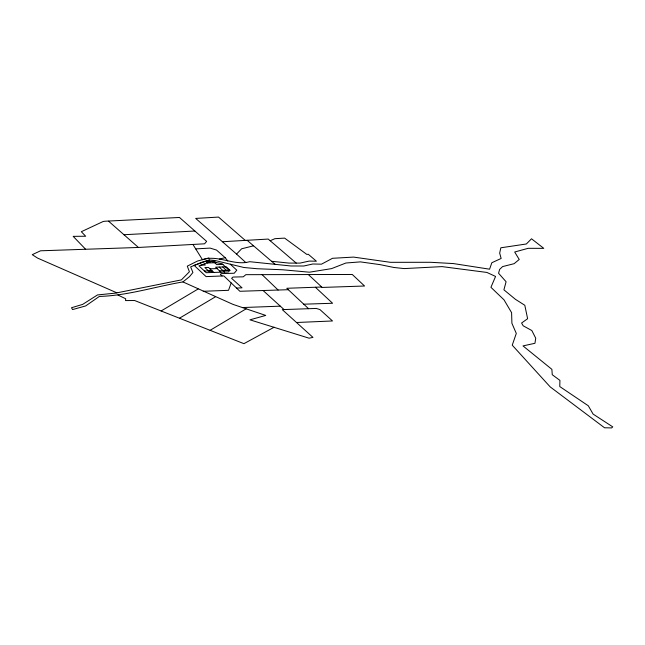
<?xml version="1.0" encoding="UTF-8"?>
<svg xmlns="http://www.w3.org/2000/svg" width="645" height="645" viewBox="0 0 645 645"><rect width="100%" height="100%" fill="white"/><g stroke="black" fill="none" stroke-linecap="round" stroke-linejoin="round"><path stroke-width="0.97" d="M231.192 282.962L228.515 290.323L203.24 291.282M245.253 240.408L218.534 217.083L195.693 218.413L236.546 254.074L241.625 248.793L253.558 245.818M208.916 257.911L197.402 261.08L187.292 266.151L189.404 271.763L181.39 279.89L115.471 293.136L97.516 294.926L82.649 304.4L71.506 307.738L72.562 309.568L85.64 305.948L99.362 296.434C127.702 295.603 155.098 286.654 182.93 281.921L189.59 276.568L192.919 272.496L190.646 266.893L202.328 262.064L209.472 259.991L214.954 260.475L243.891 267.498L257.186 268.731L282.599 269.771L309.423 272.198L331.562 268.618L345.913 263.007L360.37 261.886L380.074 264.635L393.893 267.481L404.27 268.586L442.051 266.611L486.91 272.44L495.57 276.447L490.926 287.307L504.011 299.844L511.598 312.672L511.904 323.29L516.298 333.409L512.243 345.188L550.201 386.903L604.534 427.772L611.645 427.917L612.75 426.869L593.094 414.082L588.304 405.786L559.771 386.557L559.925 380.389L552.257 374.721L551.878 369.343L523.006 345.905L534.947 343.293L535.721 338.222L531.843 330.546L523.176 325.798L521.587 323.024L527.618 318.711L524.804 305.27L515.419 299.312L503.906 289.823L506.091 281.744L498.561 273.246L499.649 269.384L502.624 266.579L514.121 263.684L519.233 259.475L514.686 252.01L528.142 248.317L543.775 248.349L531.52 238.787L526.36 243.979L500.826 247.793L499.665 253.122L501.141 258.452L491.845 262.733L489.587 269.191L453.403 263.571L430.489 262.289L390.467 262.322L353.581 257.097L332.514 258.29L321.484 264.176L312.809 263.998L303.819 266.006L290.911 265.982L249.631 261.693C233.998 266.216 217.889 254.372 202.449 259.693L192.928 244.447M210.109 330.321L246.14 308.826M161.113 310.979L198.176 288.952M179.463 318.219L215.414 296.821M274.149 327.217L243.931 343.672L134.612 300.514L125.533 300.586L125.71 298.78L117.89 294.999M270.182 240.754L274.883 238.682L284.614 238.118L306.851 254.436L308.286 254.259L316.405 261.225L309.149 261.08L300.062 263.104L288.92 263.087L271.569 261.281M209.472 259.991L194.129 265.369L206.078 276.608L223.815 275.907L239.892 291.282L288.315 289.702M219.284 259.088L225.169 257.686L227.766 261.007M222.412 241.73L268.223 239.069L296.224 263.096M116.89 292.846L37.515 258.065L32.25 254.67L40.538 250.8L138.425 247.462L204.554 243.81L206.634 241.375L179.471 217.47L104.837 221.243L103.224 221.477L81.326 231.716L85.688 236.239L73.167 236.352L85.624 249.26M195.701 248.889L210.109 248.099L216.51 250.058L225.169 257.686M123.953 234.724L194.871 231.023M296.507 322.508L332.498 320.968L319.912 309.552L316.268 308.439L282.276 309.624L312.954 337.383L309.092 338.19L249.929 319.823L265.756 315.429L233.087 304.424L182.93 281.921M236.546 288.081L242.044 287.839L231.611 278.342L233.014 277.052L243.246 276.826L245.842 274.673L352.267 274.472L364.554 286.009L322.178 287.436L308.35 274.552M321.726 287.017L286.799 288.283L308.56 308.697M242.375 307.552L280.301 306.165M200.95 265.159L205.303 265.014L204.239 264.007M222.872 264.418L216.736 264.627L214.027 262.08M209.939 268.828L217.083 268.586M204.449 271.037L211.455 270.803L213.221 272.464M229.015 270.207L222.888 270.416L224.654 272.077M212.302 271.053L208.73 271.166L204.892 267.554L208.464 267.433L213.785 272.44M219.445 270.811L230.168 270.449L226.322 266.828L215.607 267.191L220.929 272.198M303.755 304.19L332.578 303.263L315.373 287.243M247.124 240.295L275.141 264.345M108.578 221.187L138.425 247.462M263.079 290.524L284.026 309.544M236.546 254.074L245.89 262.62M230.257 264.184L236.796 270.174L234.208 273.238L221.412 273.609L220.34 274.351L222.041 275.979M222.751 266.949L226.597 270.569M219.179 267.07L223.017 270.69M262.064 274.641L278.116 290.032M229.483 270.65L228.386 271.948L206.215 272.698L198.95 265.861L211.358 261.515L222.227 263.821L229.483 270.65M214.463 261.241L205.884 261.531L207.424 262.975L215.994 262.684L214.463 261.241"/></g></svg>
